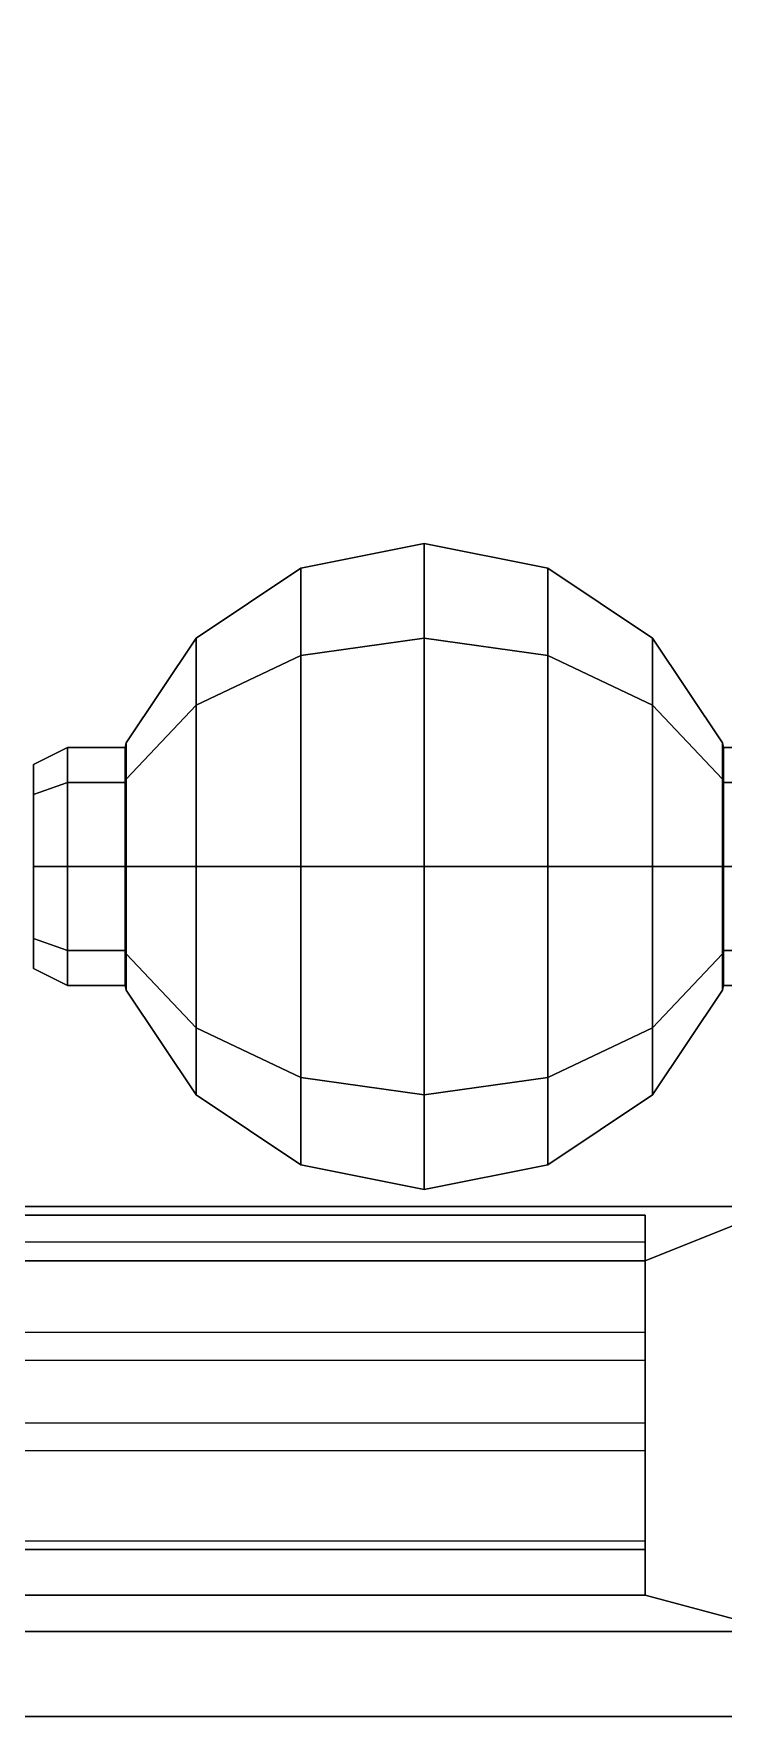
# Model space of a CAD drawing. Header units: millimetres. Extents: x -1.1 to 1.1, y -2.8 to 10.1.
# Drawn here: x 0 to 0.406, y -2.21 to -1.22 of the extents above; entities that cross this region are included whole.
import ezdxf

# ---------------------------------------------------------------- set-up
doc = ezdxf.new("R2010")
doc.units = ezdxf.units.MM
doc.layers.add('suspension', color=5, linetype='Continuous')
doc.layers.add('winch', color=5, linetype='Continuous')

msp = doc.modelspace()

# ---------------------------------------------------------------- linework, layer by layer
for points in [[(-0.78426, -0.41, 1.53), (-0.44, -1.91, 1.36), (0.44, -1.91, 1.36), (0.78426, -0.41, 1.53)], [(-0.44, -1.91, 1.36), (-0.36, -1.94191, 1.3), (0.36, -1.94191, 1.3), (0.44, -1.91, 1.36)], [(0.36, -1.94191, 1.3), (0.36, -2.13872, 0.93), (0.44, -2.16, 0.89), (0.44, -1.91, 1.36)], [(0.36, -1.91511, 1.3), (0.36, -1.94191, 1.3), (-0.36, -1.94191, 1.3), (-0.36, -1.91511, 1.3)], [(-0.36, -1.91511, 1.3), (-0.36, -2.11191, 0.93), (0.36, -2.11191, 0.93), (0.36, -1.91511, 1.3)], [(0.36, -2.11191, 0.93), (0.36, -2.13872, 0.93), (0.36, -1.94191, 1.3), (0.36, -1.91511, 1.3)], [(-0.36, -1.93106, 1.27), (-0.36, -2.00043, 1.19), (0.36, -2.00043, 1.19), (0.36, -1.93106, 1.27)], [(-0.36, -1.98426, 1.17), (-0.36, -2.05362, 1.09), (0.36, -2.05362, 1.09), (0.36, -1.98426, 1.17)], [(-0.36, -2.03745, 1.07), (-0.36, -2.10681, 0.99), (0.36, -2.10681, 0.99), (0.36, -2.03745, 1.07)], [(-0.36, -2.11191, 0.93), (-0.36, -2.13872, 0.93), (0.36, -2.13872, 0.93), (0.36, -2.11191, 0.93)], [(-0.36, -2.13872, 0.93), (-0.44, -2.16, 0.89), (0.44, -2.16, 0.89), (0.36, -2.13872, 0.93)]]:
    msp.add_3dface(points)
at = {"layer": 'suspension'}
for points in [[(0.15729, -1.53446, 0.45), (0.23, -1.52, 0.45), (0.23, -1.57565, 0.31565), (0.15729, -1.58588, 0.32588)], [(0.15729, -1.58588, 0.57412), (0.23, -1.57565, 0.58435), (0.23, -1.52, 0.45), (0.15729, -1.53446, 0.45)], [(0.23, -1.52, 0.45), (0.30271, -1.53446, 0.45), (0.30271, -1.58588, 0.32588), (0.23, -1.57565, 0.31565)], [(0.23, -1.57565, 0.58435), (0.30271, -1.58588, 0.57412), (0.30271, -1.53446, 0.45), (0.23, -1.52, 0.45)], [(0.09565, -1.57565, 0.45), (0.15729, -1.53446, 0.45), (0.15729, -1.58588, 0.32588), (0.09565, -1.615, 0.355)], [(0.09565, -1.615, 0.545), (0.15729, -1.58588, 0.57412), (0.15729, -1.53446, 0.45), (0.09565, -1.57565, 0.45)], [(0.30271, -1.53446, 0.45), (0.36435, -1.57565, 0.45), (0.36435, -1.615, 0.355), (0.30271, -1.58588, 0.32588)], [(0.30271, -1.58588, 0.57412), (0.36435, -1.615, 0.545), (0.36435, -1.57565, 0.45), (0.30271, -1.53446, 0.45)], [(0.05446, -1.63729, 0.45), (0.09565, -1.57565, 0.45), (0.09565, -1.615, 0.355), (0.05446, -1.65859, 0.39859)], [(0.05446, -1.65859, 0.50141), (0.09565, -1.615, 0.545), (0.09565, -1.57565, 0.45), (0.05446, -1.63729, 0.45)], [(0.15729, -1.58588, 0.32588), (0.23, -1.57565, 0.31565), (0.23, -1.71, 0.26), (0.15729, -1.71, 0.27446)], [(0.15729, -1.71, 0.62554), (0.23, -1.71, 0.64), (0.23, -1.57565, 0.58435), (0.15729, -1.58588, 0.57412)], [(0.23, -1.57565, 0.31565), (0.30271, -1.58588, 0.32588), (0.30271, -1.71, 0.27446), (0.23, -1.71, 0.26)], [(0.23, -1.71, 0.64), (0.30271, -1.71, 0.62554), (0.30271, -1.58588, 0.57412), (0.23, -1.57565, 0.58435)], [(0.36435, -1.57565, 0.45), (0.40554, -1.63729, 0.45), (0.40554, -1.65859, 0.39859), (0.36435, -1.615, 0.355)], [(0.36435, -1.615, 0.545), (0.40554, -1.65859, 0.50141), (0.40554, -1.63729, 0.45), (0.36435, -1.57565, 0.45)], [(0.09565, -1.615, 0.355), (0.15729, -1.58588, 0.32588), (0.15729, -1.71, 0.27446), (0.09565, -1.71, 0.31565)], [(0.09565, -1.71, 0.58435), (0.15729, -1.71, 0.62554), (0.15729, -1.58588, 0.57412), (0.09565, -1.615, 0.545)], [(0.30271, -1.58588, 0.32588), (0.36435, -1.615, 0.355), (0.36435, -1.71, 0.31565), (0.30271, -1.71, 0.27446)], [(0.30271, -1.71, 0.62554), (0.36435, -1.71, 0.58435), (0.36435, -1.615, 0.545), (0.30271, -1.58588, 0.57412)], [(0.05446, -1.65859, 0.39859), (0.09565, -1.615, 0.355), (0.09565, -1.71, 0.31565), (0.05446, -1.71, 0.37729)], [(0.05446, -1.71, 0.52271), (0.09565, -1.71, 0.58435), (0.09565, -1.615, 0.545), (0.05446, -1.65859, 0.50141)], [(0.36435, -1.615, 0.355), (0.40554, -1.65859, 0.39859), (0.40554, -1.71, 0.37729), (0.36435, -1.71, 0.31565)], [(0.36435, -1.71, 0.58435), (0.40554, -1.71, 0.52271), (0.40554, -1.65859, 0.50141), (0.36435, -1.615, 0.545)], [(0, -1.65, 0.45), (0, -1.66757, 0.49243), (0.02, -1.6605, 0.4995), (0.02, -1.64, 0.45)], [(0, -1.66757, 0.40757), (0, -1.65, 0.45), (0.02, -1.64, 0.45), (0.02, -1.6605, 0.4005)], [(0.05392, -1.6605, 0.4995), (0.05392, -1.64, 0.45), (0.02, -1.64, 0.45), (0.02, -1.6605, 0.4995)], [(0.05392, -1.64, 0.45), (0.05392, -1.6605, 0.4005), (0.02, -1.6605, 0.4005), (0.02, -1.64, 0.45)], [(0.05446, -1.65859, 0.50141), (0.05446, -1.63729, 0.45), (0.05392, -1.64, 0.45), (0.05392, -1.6605, 0.4995)], [(0.05446, -1.63729, 0.45), (0.05446, -1.65859, 0.39859), (0.05392, -1.6605, 0.4005), (0.05392, -1.64, 0.45)], [(0.40608, -1.6605, 0.4995), (0.40608, -1.64, 0.45), (0.40554, -1.63729, 0.45), (0.40554, -1.65859, 0.50141)], [(0.40608, -1.64, 0.45), (0.40608, -1.6605, 0.4005), (0.40554, -1.65859, 0.39859), (0.40554, -1.63729, 0.45)], [(0.51, -1.6605, 0.4995), (0.51, -1.64, 0.45), (0.40608, -1.64, 0.45), (0.40608, -1.6605, 0.4995)], [(0.51, -1.64, 0.45), (0.51, -1.6605, 0.4005), (0.40608, -1.6605, 0.4005), (0.40608, -1.64, 0.45)], [(0, -1.66757, 0.49243), (0, -1.71, 0.51), (0.02, -1.71, 0.52), (0.02, -1.6605, 0.4995)], [(0, -1.71, 0.39), (0, -1.66757, 0.40757), (0.02, -1.6605, 0.4005), (0.02, -1.71, 0.38)], [(0.05392, -1.71, 0.52), (0.05392, -1.6605, 0.4995), (0.02, -1.6605, 0.4995), (0.02, -1.71, 0.52)], [(0.05392, -1.6605, 0.4005), (0.05392, -1.71, 0.38), (0.02, -1.71, 0.38), (0.02, -1.6605, 0.4005)], [(0.05446, -1.71, 0.52271), (0.05446, -1.65859, 0.50141), (0.05392, -1.6605, 0.4995), (0.05392, -1.71, 0.52)], [(0.05446, -1.65859, 0.39859), (0.05446, -1.71, 0.37729), (0.05392, -1.71, 0.38), (0.05392, -1.6605, 0.4005)], [(0.40608, -1.71, 0.52), (0.40608, -1.6605, 0.4995), (0.40554, -1.65859, 0.50141), (0.40554, -1.71, 0.52271)], [(0.40608, -1.6605, 0.4005), (0.40608, -1.71, 0.38), (0.40554, -1.71, 0.37729), (0.40554, -1.65859, 0.39859)], [(0.51, -1.6605, 0.4005), (0.51, -1.71, 0.38), (0.40608, -1.71, 0.38), (0.40608, -1.6605, 0.4005)], [(0, -1.71, 0.51), (0, -1.75243, 0.49243), (0.02, -1.7595, 0.4995), (0.02, -1.71, 0.52)], [(0, -1.75243, 0.40757), (0, -1.71, 0.39), (0.02, -1.71, 0.38), (0.02, -1.7595, 0.4005)], [(0.05392, -1.7595, 0.4995), (0.05392, -1.71, 0.52), (0.02, -1.71, 0.52), (0.02, -1.7595, 0.4995)], [(0.05392, -1.71, 0.38), (0.05392, -1.7595, 0.4005), (0.02, -1.7595, 0.4005), (0.02, -1.71, 0.38)], [(0.05446, -1.71, 0.37729), (0.05446, -1.76141, 0.39859), (0.05392, -1.7595, 0.4005), (0.05392, -1.71, 0.38)], [(0.05446, -1.76141, 0.50141), (0.05446, -1.71, 0.52271), (0.05392, -1.71, 0.52), (0.05392, -1.7595, 0.4995)], [(0.05446, -1.71, 0.37729), (0.09565, -1.71, 0.31565), (0.09565, -1.805, 0.355), (0.05446, -1.76141, 0.39859)], [(0.05446, -1.76141, 0.50141), (0.09565, -1.805, 0.545), (0.09565, -1.71, 0.58435), (0.05446, -1.71, 0.52271)], [(0.09565, -1.71, 0.31565), (0.15729, -1.71, 0.27446), (0.15729, -1.83412, 0.32588), (0.09565, -1.805, 0.355)], [(0.09565, -1.805, 0.545), (0.15729, -1.83412, 0.57412), (0.15729, -1.71, 0.62554), (0.09565, -1.71, 0.58435)], [(0.15729, -1.71, 0.27446), (0.23, -1.71, 0.26), (0.23, -1.84435, 0.31565), (0.15729, -1.83412, 0.32588)], [(0.15729, -1.83412, 0.57412), (0.23, -1.84435, 0.58435), (0.23, -1.71, 0.64), (0.15729, -1.71, 0.62554)], [(0.23, -1.71, 0.26), (0.30271, -1.71, 0.27446), (0.30271, -1.83412, 0.32588), (0.23, -1.84435, 0.31565)], [(0.23, -1.84435, 0.58435), (0.30271, -1.83412, 0.57412), (0.30271, -1.71, 0.62554), (0.23, -1.71, 0.64)], [(0.30271, -1.71, 0.27446), (0.36435, -1.71, 0.31565), (0.36435, -1.805, 0.355), (0.30271, -1.83412, 0.32588)], [(0.30271, -1.83412, 0.57412), (0.36435, -1.805, 0.545), (0.36435, -1.71, 0.58435), (0.30271, -1.71, 0.62554)], [(0.36435, -1.71, 0.31565), (0.40554, -1.71, 0.37729), (0.40554, -1.76141, 0.39859), (0.36435, -1.805, 0.355)], [(0.36435, -1.805, 0.545), (0.40554, -1.76141, 0.50141), (0.40554, -1.71, 0.52271), (0.36435, -1.71, 0.58435)], [(0.40608, -1.71, 0.38), (0.40608, -1.7595, 0.4005), (0.40554, -1.76141, 0.39859), (0.40554, -1.71, 0.37729)], [(0.40608, -1.7595, 0.4995), (0.40608, -1.71, 0.52), (0.40554, -1.71, 0.52271), (0.40554, -1.76141, 0.50141)], [(0.51, -1.71, 0.38), (0.51, -1.7595, 0.4005), (0.40608, -1.7595, 0.4005), (0.40608, -1.71, 0.38)], [(0, -1.75243, 0.49243), (0, -1.77, 0.45), (0.02, -1.78, 0.45), (0.02, -1.7595, 0.4995)], [(0, -1.77, 0.45), (0, -1.75243, 0.40757), (0.02, -1.7595, 0.4005), (0.02, -1.78, 0.45)], [(0.05392, -1.78, 0.45), (0.05392, -1.7595, 0.4995), (0.02, -1.7595, 0.4995), (0.02, -1.78, 0.45)], [(0.05392, -1.7595, 0.4005), (0.05392, -1.78, 0.45), (0.02, -1.78, 0.45), (0.02, -1.7595, 0.4005)], [(0.05446, -1.76141, 0.39859), (0.05446, -1.78271, 0.45), (0.05392, -1.78, 0.45), (0.05392, -1.7595, 0.4005)], [(0.05446, -1.78271, 0.45), (0.05446, -1.76141, 0.50141), (0.05392, -1.7595, 0.4995), (0.05392, -1.78, 0.45)], [(0.05446, -1.76141, 0.39859), (0.09565, -1.805, 0.355), (0.09565, -1.84435, 0.45), (0.05446, -1.78271, 0.45)], [(0.05446, -1.78271, 0.45), (0.09565, -1.84435, 0.45), (0.09565, -1.805, 0.545), (0.05446, -1.76141, 0.50141)], [(0.36435, -1.805, 0.355), (0.40554, -1.76141, 0.39859), (0.40554, -1.78271, 0.45), (0.36435, -1.84435, 0.45)], [(0.36435, -1.84435, 0.45), (0.40554, -1.78271, 0.45), (0.40554, -1.76141, 0.50141), (0.36435, -1.805, 0.545)], [(0.40608, -1.7595, 0.4005), (0.40608, -1.78, 0.45), (0.40554, -1.78271, 0.45), (0.40554, -1.76141, 0.39859)], [(0.40608, -1.78, 0.45), (0.40608, -1.7595, 0.4995), (0.40554, -1.76141, 0.50141), (0.40554, -1.78271, 0.45)], [(0.51, -1.78, 0.45), (0.51, -1.7595, 0.4995), (0.40608, -1.7595, 0.4995), (0.40608, -1.78, 0.45)], [(0.51, -1.7595, 0.4005), (0.51, -1.78, 0.45), (0.40608, -1.78, 0.45), (0.40608, -1.7595, 0.4005)], [(0.09565, -1.805, 0.355), (0.15729, -1.83412, 0.32588), (0.15729, -1.88554, 0.45), (0.09565, -1.84435, 0.45)], [(0.09565, -1.84435, 0.45), (0.15729, -1.88554, 0.45), (0.15729, -1.83412, 0.57412), (0.09565, -1.805, 0.545)], [(0.30271, -1.83412, 0.32588), (0.36435, -1.805, 0.355), (0.36435, -1.84435, 0.45), (0.30271, -1.88554, 0.45)], [(0.30271, -1.88554, 0.45), (0.36435, -1.84435, 0.45), (0.36435, -1.805, 0.545), (0.30271, -1.83412, 0.57412)], [(0.15729, -1.83412, 0.32588), (0.23, -1.84435, 0.31565), (0.23, -1.9, 0.45), (0.15729, -1.88554, 0.45)], [(0.15729, -1.88554, 0.45), (0.23, -1.9, 0.45), (0.23, -1.84435, 0.58435), (0.15729, -1.83412, 0.57412)], [(0.23, -1.84435, 0.31565), (0.30271, -1.83412, 0.32588), (0.30271, -1.88554, 0.45), (0.23, -1.9, 0.45)], [(0.23, -1.9, 0.45), (0.30271, -1.88554, 0.45), (0.30271, -1.83412, 0.57412), (0.23, -1.84435, 0.58435)]]:
    msp.add_3dface(points, dxfattribs=at)
at = {"layer": 'winch'}
for points in [[(0.44, -2.16, 0.89), (0.44, -2.16, 0.75), (-0.44, -2.16, 0.75), (-0.44, -2.16, 0.89)], [(0.44, -2.21, 0.89), (0.44, -2.16, 0.89), (-0.44, -2.16, 0.89), (-0.44, -2.21, 0.89)], [(-0.44, -2.21, 0.89), (-0.44, -2.21, 0.75), (0.44, -2.21, 0.75), (0.44, -2.21, 0.89)]]:
    msp.add_3dface(points, dxfattribs=at)

doc.saveas('drawing.dxf')
